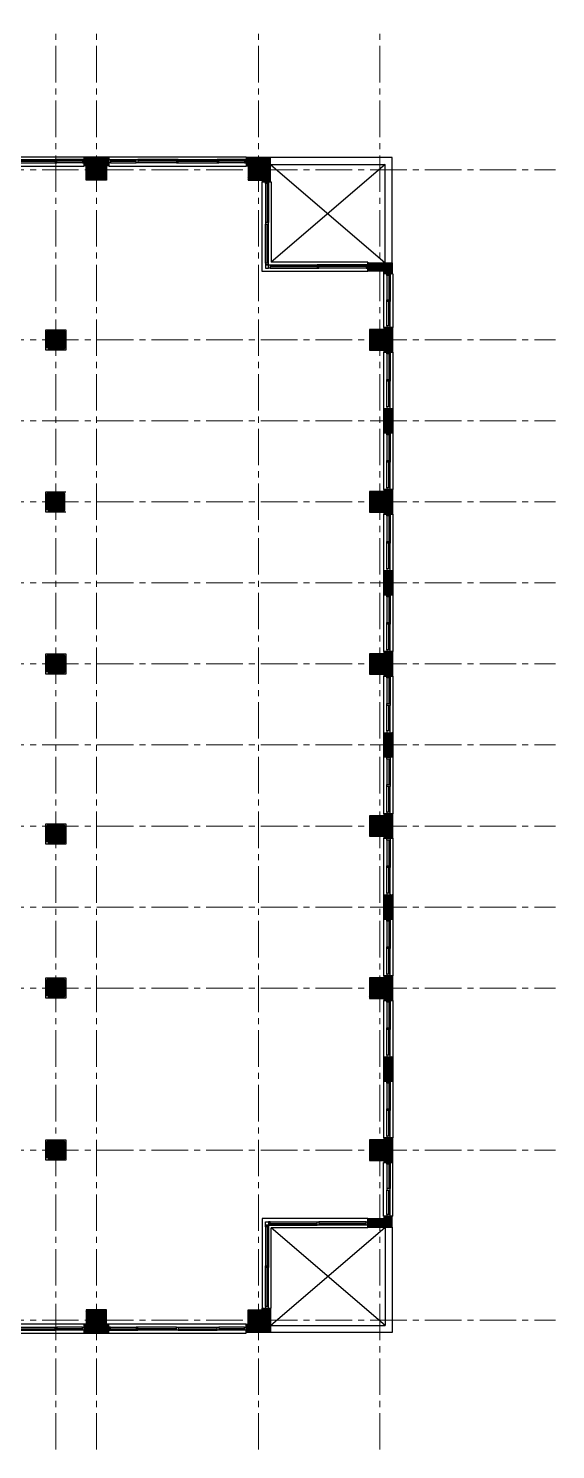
# Model space of a CAD drawing. Header units: inches. Extents: x -58 to 2079, y -173 to 1932.
# Drawn here: x 1298 to 2079, y -173 to 1932 of the extents above; entities that cross this region are included whole.
import ezdxf

# ---------------------------------------------------------------- set-up
doc = ezdxf.new("R2010")
doc.units = ezdxf.units.IN
doc.header["$LTSCALE"] = 72
doc.header["$MEASUREMENT"] = 0
doc.linetypes.add('CENTER2', pattern=[1.125, 0.75, -0.125, 0.125, -0.125])
doc.layers.get('0').update_dxf_attribs({"linetype": 'CONTINUOUS'})
doc.layers.add('A-Wall-Bldg', color=235, linetype='CONTINUOUS')
doc.layers.add('S-Cols-Patt', color=5, linetype='CONTINUOUS', lineweight=60)
doc.layers.add('S-Grid', color=8, linetype='CENTER2', lineweight=13)

# ---------------------------------------------------------------- blocks, each defined once
blk = doc.blocks.new('A$C02883848')
h = blk.add_hatch()
h.set_pattern_fill('ANSI31', color=6, scale=10, style=0)
h.set_pattern_definition([(45, (-4.7809, -750.3497), (-0.8838835, 0.8838835), [])])
h.paths.add_polyline_path([(13.25, 18.25), (13.25, 15.25), (34.25, 15.25), (34.25, -15.25), (13.25, -15.25), (13.25, -18.25), (0, -18.25), (0, 18.25)])
at = {"color": 6}
blk.add_lwpolyline([(13.25, 18.25), (13.25, 15.25), (34.25, 15.25), (34.25, -15.25), (13.25, -15.25), (13.25, -18.25), (0, -18.25), (0, 18.25)], close=True, dxfattribs=at)
blk = doc.blocks.new('A$C71075FA8')
h = blk.add_hatch()
h.set_pattern_fill('ANSI31', color=6, scale=10, style=0)
h.set_pattern_definition([(45, (-4.9227, -635.6225), (-0.8838835, 0.8838835), [])])
h.paths.add_polyline_path([(0, 18.25), (13.25, 18.25), (13.25, -18.25), (0, -18.25)])
at = {"color": 6, "flags": 128}
blk.add_lwpolyline([(13.25, 18.25), (0, 18.25), (0, -18.25), (13.25, -18.25)], close=True, dxfattribs=at)
blk = doc.blocks.new('A$C3F80055B')
at = {"color": 6}
for p, q in [((0, 41.75), (0, -41.75)), ((4, 39.25), (4, 1.25)), ((5, 39.25), (5, 1.25)), ((6, 39.25), (6, 1.25)), ((8.5, 39.25), (8.5, 1.25)), ((4, -39.25), (4, -1.25)), ((5, -39.25), (5, -1.25)), ((6, -39.25), (6, -1.25)), ((8.5, -39.25), (8.5, -1.25))]:
    blk.add_line(p, q, dxfattribs=at)
for points in [[(4, 41.75), (4, 39.25), (8.5, 39.25), (8.5, 41.75)], [(4, 1.25), (4, -1.25), (8.5, -1.25), (8.5, 1.25)], [(4, -41.75), (4, -39.25), (8.5, -39.25), (8.5, -41.75)]]:
    blk.add_lwpolyline(points, close=True, dxfattribs=at)
at = {"color": 6, "flags": 128}
blk.add_lwpolyline([(13.25, 41.75), (13.5, 41.75), (13.5, -41.75), (13.25, -41.75)], dxfattribs=at)
blk = doc.blocks.new('A$C192C5959')
at = {"color": 6}
for p, q in [((-101.75, 0.01375), (101.75, 0.01375)), ((-101.75, 0.01375), (-101.75, -13.5)), ((101.75, 0.01375), (101.75, -13.5)), ((-101.75, -13.5), (101.75, -13.5)), ((-99.25, -4), (-61.25, -4)), ((-99.25, -5), (-61.25, -5)), ((-99.25, -6), (-61.25, -6)), ((-99.25, -8.5), (-61.25, -8.5)), ((-1.25, -4), (-58.75, -4)), ((-1.25, -5), (-58.75, -5)), ((-1.25, -6), (-58.75, -6)), ((-1.25, -8.5), (-58.75, -8.5)), ((1.25, -4), (58.75, -4)), ((1.25, -5), (58.75, -5)), ((1.25, -6), (58.75, -6)), ((1.25, -8.5), (58.75, -8.5)), ((99.25, -4), (61.25, -4)), ((99.25, -5), (61.25, -5)), ((99.25, -6), (61.25, -6)), ((99.25, -8.5), (61.25, -8.5))]:
    blk.add_line(p, q, dxfattribs=at)
for points in [[(-101.75, -4), (-99.25, -4), (-99.25, -8.5), (-101.75, -8.5)], [(-61.25, -4), (-58.75, -4), (-58.75, -8.5), (-61.25, -8.5)], [(1.25, -4), (-1.25, -4), (-1.25, -8.5), (1.25, -8.5)], [(61.25, -4), (58.75, -4), (58.75, -8.5), (61.25, -8.5)], [(101.75, -4), (99.25, -4), (99.25, -8.5), (101.75, -8.5)]]:
    blk.add_lwpolyline(points, close=True, dxfattribs=at)
blk = doc.blocks.new('A$C1DE7074B')
at = {"color": 6}
for p, q in [((-101.75, 0), (101.75, 0)), ((-101.75, 0), (-101.75, -13.5)), ((101.75, 0), (101.75, -13.5)), ((-101.75, -13.5), (101.75, -13.5)), ((-99.25, -4), (-61.25, -4)), ((-99.25, -5), (-61.25, -5)), ((-99.25, -6), (-61.25, -6)), ((-99.25, -8.5), (-61.25, -8.5)), ((-1.25, -4), (-58.75, -4)), ((-1.25, -5), (-58.75, -5)), ((-1.25, -6), (-58.75, -6)), ((-1.25, -8.5), (-58.75, -8.5)), ((1.25, -4), (58.75, -4)), ((1.25, -5), (58.75, -5)), ((1.25, -6), (58.75, -6)), ((1.25, -8.5), (58.75, -8.5)), ((99.25, -4), (61.25, -4)), ((99.25, -5), (61.25, -5)), ((99.25, -6), (61.25, -6)), ((99.25, -8.5), (61.25, -8.5))]:
    blk.add_line(p, q, dxfattribs=at)
for points in [[(-101.75, -4), (-99.25, -4), (-99.25, -8.5), (-101.75, -8.5)], [(-61.25, -4), (-58.75, -4), (-58.75, -8.5), (-61.25, -8.5)], [(1.25, -4), (-1.25, -4), (-1.25, -8.5), (1.25, -8.5)], [(61.25, -4), (58.75, -4), (58.75, -8.5), (61.25, -8.5)], [(101.75, -4), (99.25, -4), (99.25, -8.5), (101.75, -8.5)]]:
    blk.add_lwpolyline(points, close=True, dxfattribs=at)
blk = doc.blocks.new('A$C2B082AA3')
h = blk.add_hatch()
h.set_pattern_fill('ANSI31', color=6, scale=10, style=0)
h.set_pattern_definition([(45, (-185.7809, -1740.336), (-0.8838835, 0.8838835), [])])
h.paths.add_polyline_path([(0, 0), (36.25, 0), (36.25, -12.25), (33.25, -12.25), (33.25, -33.23625), (12.25, -33.23625), (12.25, -36), (0, -36)])
at = {"color": 6}
blk.add_lwpolyline([(0, 0), (36.25, 0), (36.25, -12.25), (33.25, -12.25), (33.25, -33.23625), (12.25, -33.23625), (12.25, -36), (0, -36)], close=True, dxfattribs=at)
blk = doc.blocks.new('A$C03A61872')
h = blk.add_hatch()
h.set_pattern_fill('ANSI31', color=6, scale=10, style=0)
h.set_pattern_definition([(45, (-1841.7531, -1584.336), (-0.8838835, 0.8838835), [])])
h.paths.add_polyline_path([(-36, 0), (0, 0), (0, -16.23625), (-12.22225, -16.23625), (-12.22225, -12.25), (-36, -12.25)])
at = {"color": 6}
blk.add_lwpolyline([(-36, 0), (0, 0), (0, -16.23625), (-12.22225, -16.23625), (-12.22225, -12.25), (-36, -12.25)], close=True, dxfattribs=at)
blk = doc.blocks.new('A$C32ED4FCE')
at = {"color": 6}
for p, q in [((0, 79.5), (0, 0)), ((13.5, 79.5), (0, 79.5)), ((5, 77), (5, 41)), ((7.5, 77), (7.5, 41)), ((8.5, 77), (8.5, 41)), ((9.5, 77), (9.5, 41)), ((13.5, 79.5), (13.5, 0)), ((5, 2.5), (5, 38.5)), ((7.5, 2.5), (7.5, 38.5)), ((8.5, 2.5), (8.5, 38.5)), ((9.5, 2.5), (9.5, 38.5)), ((13.5, 0), (0, 0))]:
    blk.add_line(p, q, dxfattribs=at)
for points in [[(9.5, 79.5), (9.5, 77), (5, 77), (5, 79.5)], [(9.5, 41), (9.5, 38.5), (5, 38.5), (5, 41)], [(9.5, 0), (9.5, 2.5), (5, 2.5), (5, 0)]]:
    blk.add_lwpolyline(points, close=True, dxfattribs=at)
blk = doc.blocks.new('A$C149541DC')
at = {"color": 6}
for p, q in [((0, 0), (0, 132.5)), ((5, 130), (5, 72.25)), ((7.5, 130), (7.5, 72.25)), ((8.5, 130), (8.5, 72.25)), ((9.5, 130), (9.5, 72.25)), ((5, 12), (5, 69.75)), ((7.5, 12), (7.5, 69.75)), ((8.5, 12), (8.5, 69.75)), ((9.5, 12), (9.5, 69.75)), ((156.5, 0), (0, 0)), ((12, 9.5), (81.75, 9.5)), ((12, 8.5), (81.75, 8.5)), ((12, 7.5), (81.75, 7.5)), ((12, 5), (81.75, 5)), ((156.5, 13.5), (13.5, 13.5)), ((154, 9.5), (84.25, 9.5)), ((154, 8.5), (84.25, 8.5)), ((154, 7.5), (84.25, 7.5)), ((154, 5), (84.25, 5)), ((156.5, 13.5), (156.5, 0))]:
    blk.add_line(p, q, dxfattribs=at)
blk.add_lwpolyline([(0, 132.5), (13.5, 132.5), (13.5, 13.5)], dxfattribs=at)
for points in [[(9.5, 132.5), (9.5, 130), (5, 130), (5, 132.5)], [(9.5, 69.75), (9.5, 72.25), (5, 72.25), (5, 69.75)], [(9.5, 9.5), (9.5, 12), (5, 12), (5, 9.5)], [(9.5, 9.5), (5, 9.5), (5, 5), (9.5, 5)], [(9.5, 9.5), (12, 9.5), (12, 5), (9.5, 5)], [(84.25, 9.5), (81.75, 9.5), (81.75, 5), (84.25, 5)], [(156.5, 9.5), (154, 9.5), (154, 5), (156.5, 5)]]:
    blk.add_lwpolyline(points, close=True, dxfattribs=at)

msp = doc.modelspace()

# ---------------------------------------------------------------- hatches: boundary and pattern name
at = {"layer": 'S-Cols-Patt'}
for points in [[(1387, 1711), (1411, 1711), (1411, 1735), (1387, 1735)], [(1627, 1711), (1651, 1711), (1651, 1735), (1627, 1735)], [(1327, 1459), (1351, 1459), (1351, 1483), (1327, 1483)], [(1807, 1459), (1831, 1459), (1831, 1483), (1807, 1483)], [(1327, 1219), (1351, 1219), (1351, 1243), (1327, 1243)], [(1807, 1219), (1831, 1219), (1831, 1243), (1807, 1243)], [(1327, 979), (1351, 979), (1351, 1003), (1327, 1003)], [(1807, 979), (1831, 979), (1831, 1003), (1807, 1003)], [(1807, 739), (1831, 739), (1831, 763), (1807, 763)], [(1327, 727), (1351, 727), (1351, 751), (1327, 751)], [(1327, 499), (1351, 499), (1351, 523), (1327, 523)], [(1807, 499), (1831, 499), (1831, 523), (1807, 523)], [(1327, 259), (1351, 259), (1351, 283), (1327, 283)], [(1807, 259), (1831, 259), (1831, 283), (1807, 283)], [(1387, 7), (1411, 7), (1411, 31), (1387, 31)], [(1627, 7), (1651, 7), (1651, 31), (1627, 31)]]:
    msp.add_hatch(color=256, dxfattribs=at).paths.add_polyline_path(points)

# ---------------------------------------------------------------- linework, layer by layer
at = {"color": 2, "flags": 128}
msp.add_lwpolyline([(1644.8, 1705), (1649.5, 1705), (1649.5, 1699.3)], dxfattribs=at)
at = {"layer": 'A-Wall-Bldg'}
for p, q in [((1837, 1741), (1657, 1741)), ((1657, 1731), (1827, 1731)), ((1657, 1731), (1827, 1585)), ((1827, 1731), (1658, 1586)), ((1827, 1585), (1827, 1731)), ((1837, 1585), (1837, 1741)), ((1324, 1486), (1354, 1486)), ((1324, 1456), (1324, 1486)), ((1354, 1486), (1354, 1456)), ((1354, 1456), (1324, 1456)), ((1324, 1246), (1354, 1246)), ((1324, 1216), (1324, 1246)), ((1354, 1216), (1324, 1216)), ((1324, 1006), (1354, 1006)), ((1324, 976), (1324, 1006)), ((1354, 1006), (1354, 976)), ((1354, 976), (1324, 976)), ((1324, 754), (1354, 754)), ((1324, 724), (1324, 754)), ((1354, 754), (1354, 724)), ((1354, 724), (1324, 724)), ((1324, 526), (1354, 526)), ((1324, 496), (1324, 526)), ((1354, 526), (1354, 496)), ((1354, 496), (1324, 496)), ((1324, 286), (1354, 286)), ((1324, 256), (1324, 286)), ((1354, 286), (1354, 256)), ((1354, 256), (1324, 256)), ((1657, 11), (1827, 157)), ((1827, 11), (1658, 156)), ((1827, 157), (1827, 11)), ((1837, 157), (1837, 1)), ((1657, 11), (1827, 11)), ((1837, 1), (1657, 1))]:
    msp.add_line(p, q, dxfattribs=at)
at = {"layer": 'S-Cols-Patt'}
for points in [[(1387, 1711), (1411, 1711), (1411, 1735), (1387, 1735)], [(1627, 1711), (1651, 1711), (1651, 1735), (1627, 1735)], [(1327, 1459), (1351, 1459), (1351, 1483), (1327, 1483)], [(1807, 1459), (1831, 1459), (1831, 1483), (1807, 1483)], [(1327, 1219), (1351, 1219), (1351, 1243), (1327, 1243)], [(1327, 1219), (1351, 1219), (1351, 1243), (1327, 1243)], [(1807, 1219), (1831, 1219), (1831, 1243), (1807, 1243)], [(1327, 979), (1351, 979), (1351, 1003), (1327, 1003)], [(1807, 979), (1831, 979), (1831, 1003), (1807, 1003)], [(1807, 739), (1831, 739), (1831, 763), (1807, 763)], [(1327, 727), (1351, 727), (1351, 751), (1327, 751)], [(1327, 499), (1351, 499), (1351, 523), (1327, 523)], [(1806.9, 499), (1830.9, 499), (1830.9, 523), (1806.9, 523)], [(1327, 259), (1351, 259), (1351, 283), (1327, 283)], [(1807, 259), (1831, 259), (1831, 283), (1807, 283)], [(1387, 7), (1411, 7), (1411, 31), (1387, 31)], [(1627, 7), (1651, 7), (1651, 31), (1627, 31)]]:
    msp.add_lwpolyline(points, close=True, dxfattribs=at)
at = {"layer": 'S-Grid', "linetype": 'CENTER2'}
for p, q in [((-58.2, 1723), (2079.2, 1723)), ((-58.2, 1471), (2079.2, 1471)), ((-58.2, 1351), (2079.2, 1351)), ((-58.2, 1231), (2079.2, 1231)), ((-58.2, 1111), (2079.2, 1111)), ((-58.2, 991), (2079.2, 991)), ((-58.2, 871), (2079.2, 871)), ((-58.2, 751), (2079.2, 751)), ((-58.2, 631), (2079.2, 631)), ((-58.2, 511), (2079.2, 511)), ((-58.2, 271), (2079.2, 271)), ((-58.2, 19), (2079.2, 19))]:
    msp.add_line(p, q, dxfattribs=at)
at = {"layer": 'S-Grid', "linetype": 'CENTER2', "flags": 128}
for points in [[(1339, -172.6), (1339, 1932.4)], [(1399, -172.6), (1399, 1932.4)], [(1639, -172.6), (1639, 1932.4)], [(1819, -172.6), (1819, 1932.4)]]:
    msp.add_lwpolyline(points, dxfattribs=at)

# ---------------------------------------------------------------- block references
at = {"color": 6}
msp.add_blockref('A$C192C5959', (1279, 1742), dxfattribs=at)
for name, p, rotation in [('A$C02883848', (1399, 1742), 270), ('A$C2B082AA3', (1657, 1), 180)]:
    msp.add_blockref(name, p, dxfattribs=dict(at, rotation=rotation))
at = {"color": 4}
for name, p in [('A$C1DE7074B', (1519, 1742)), ('A$C149541DC', (1644.5, 1572.5)), ('A$C03A61872', (1837, 1585)), ('A$C32ED4FCE', (1824.5, 1489.2))]:
    msp.add_blockref(name, p, dxfattribs=at)
at = {"color": 6, "xscale": -1}
for name, p in [('A$C2B082AA3', (1657, 1741)), ('A$C02883848', (1838, 1471)), ('A$C71075FA8', (1838, 1351)), ('A$C02883848', (1838, 1231)), ('A$C71075FA8', (1838, 1111)), ('A$C02883848', (1838, 991)), ('A$C71075FA8', (1838, 871)), ('A$C02883848', (1838, 751)), ('A$C71075FA8', (1838, 631)), ('A$C02883848', (1838, 511)), ('A$C71075FA8', (1838, 391)), ('A$C02883848', (1838, 271))]:
    msp.add_blockref(name, p, dxfattribs=at)
at = {"color": 4, "xscale": -1}
for p in [(1838, 1411), (1838, 1291), (1838, 1171), (1838, 1051), (1838, 931), (1838, 811), (1838, 691), (1838, 571), (1838, 451), (1838, 331)]:
    msp.add_blockref('A$C3F80055B', p, dxfattribs=at)
at = {"color": 4, "xscale": -1, "rotation": 180}
for name, p in [('A$C32ED4FCE', (1824.5, 252.7)), ('A$C149541DC', (1644.5, 169.5)), ('A$C03A61872', (1837, 157)), ('A$C1DE7074B', (1519, 0))]:
    msp.add_blockref(name, p, dxfattribs=at)
at = {"color": 6, "xscale": -1}
for name, p, rotation in [('A$C02883848', (1399, 0), 270), ('A$C192C5959', (1279, 0), 180)]:
    msp.add_blockref(name, p, dxfattribs=dict(at, rotation=rotation))

doc.saveas('drawing.dxf')
